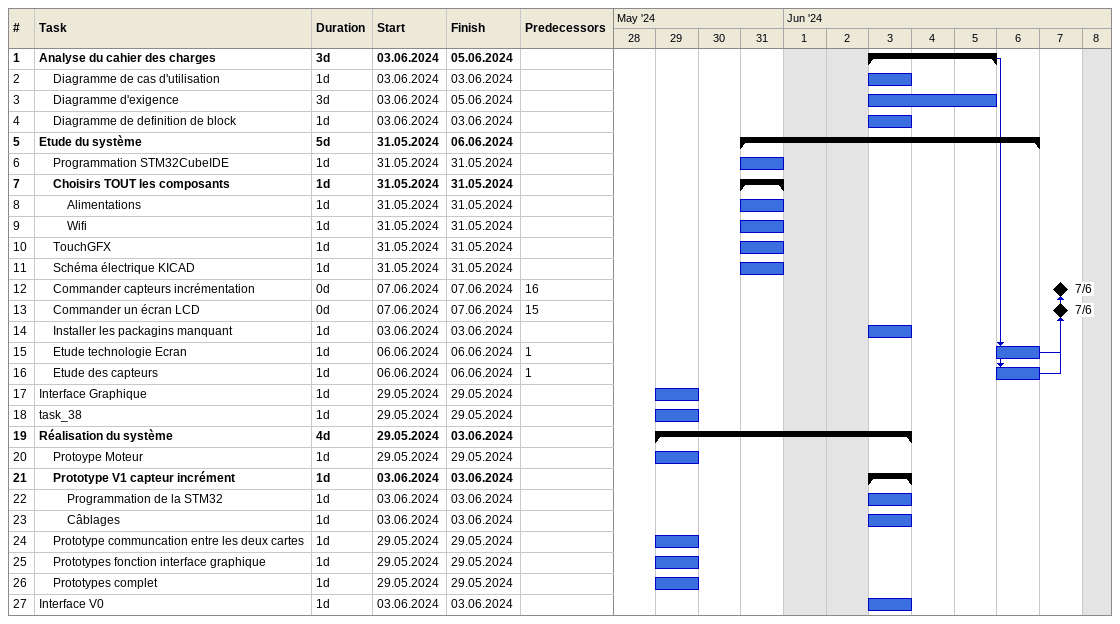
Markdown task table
| ID | Level | Task | Duration | Start | Finish | Predecessors |
|---|---|---|---|---|---|---|
| 1 | 1 | **Analyse du cahier des charges** | 3d | 2024-06-03 | 2024-06-05 |  |
| 2 | 2 | Diagramme de cas d'utilisation | 1d | 2024-06-03 | 2024-06-03 |  |
| 3 | 2 | Diagramme d'exigence | 3d | 2024-06-03 | 2024-06-05 |  |
| 4 | 2 | Diagramme de definition de block | 1d | 2024-06-03 | 2024-06-03 |  |
| 5 | 1 | **Etude du système** | 5d | 2024-05-31 | 2024-06-06 |  |
| 6 | 2 | Programmation STM32CubeIDE | 1d | 2024-05-31 | 2024-05-31 |  |
| 7 | 2 | **Choisirs TOUT les composants** | 1d | 2024-05-31 | 2024-05-31 |  |
| 8 | 3 | Alimentations | 1d | 2024-05-31 | 2024-05-31 |  |
| 9 | 3 | Wifi | 1d | 2024-05-31 | 2024-05-31 |  |
| 10 | 2 | TouchGFX | 1d | 2024-05-31 | 2024-05-31 |  |
| 11 | 2 | Schéma électrique KICAD | 1d | 2024-05-31 | 2024-05-31 |  |
| 12 | 2 | Commander capteurs incrémentation | 0d | 2024-06-07 | 2024-06-07 | 16 |
| 13 | 2 | Commander un écran LCD | 0d | 2024-06-07 | 2024-06-07 | 15 |
| 14 | 2 | Installer les packagins manquant | 1d | 2024-06-03 | 2024-06-03 |  |
| 15 | 2 | Etude technologie Ecran | 1d | 2024-06-06 | 2024-06-06 | 1 |
| 16 | 2 | Etude des capteurs | 1d | 2024-06-06 | 2024-06-06 | 1 |
| 17 | 1 | Interface Graphique | 1d | 2024-05-29 | 2024-05-29 |  |
| 18 | 1 | task_38 | 1d | 2024-05-29 | 2024-05-29 |  |
| 19 | 1 | **Réalisation du système** | 4d | 2024-05-29 | 2024-06-03 |  |
| 20 | 2 | Protoype Moteur | 1d | 2024-05-29 | 2024-05-29 |  |
| 21 | 2 | **Prototype V1 capteur incrément** | 1d | 2024-06-03 | 2024-06-03 |  |
| 22 | 3 | Programmation de la STM32 | 1d | 2024-06-03 | 2024-06-03 |  |
| 23 | 3 | Câblages | 1d | 2024-06-03 | 2024-06-03 |  |
| 24 | 2 | Prototype communcation entre les deux cartes | 1d | 2024-05-29 | 2024-05-29 |  |
| 25 | 2 | Prototypes fonction interface graphique | 1d | 2024-05-29 | 2024-05-29 |  |
| 26 | 2 | Prototypes complet | 1d | 2024-05-29 | 2024-05-29 |  |
| 27 | 1 | Interface V0 | 1d | 2024-06-03 | 2024-06-03 |  |
